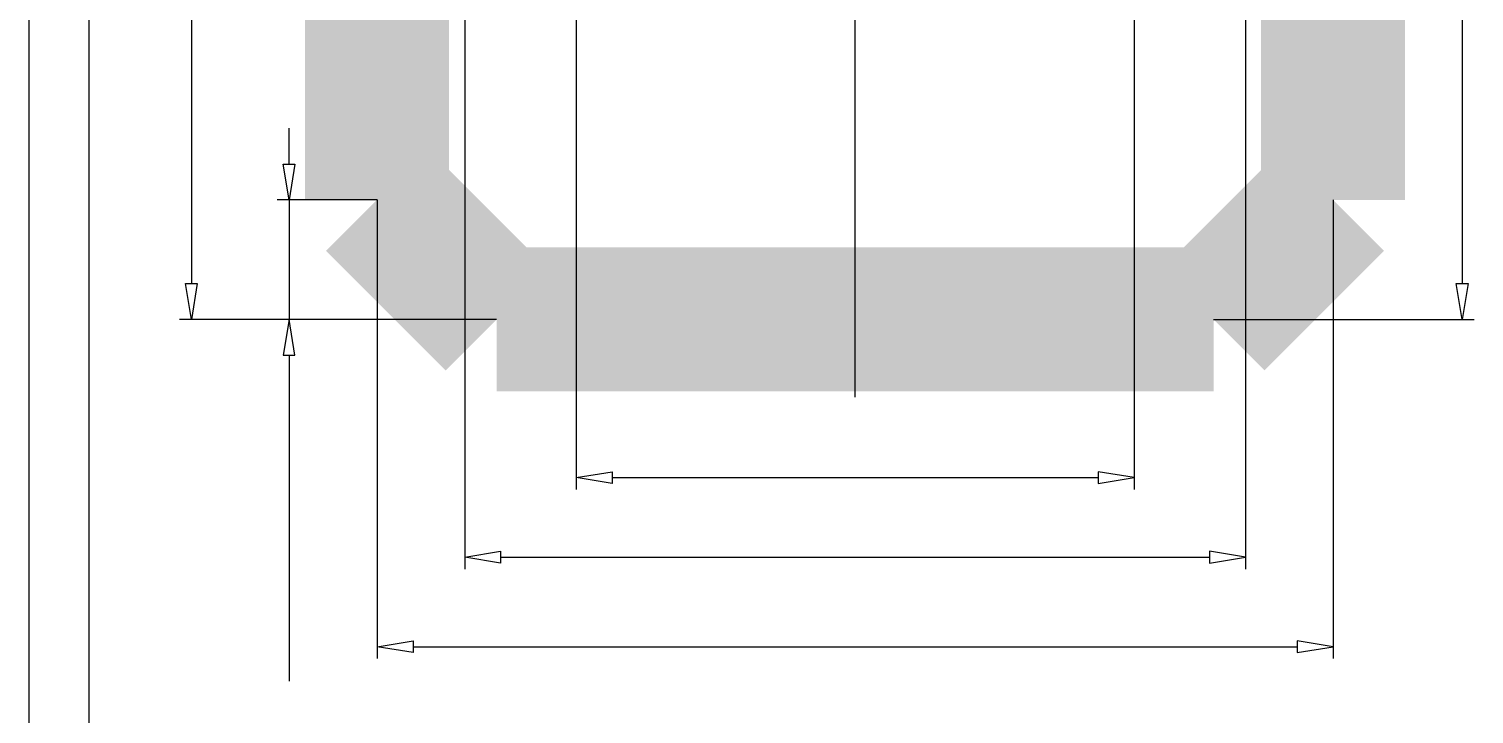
# Model space of a CAD drawing. Extents: x 0.2 to 49.5, y 17.6 to 52.5.
# Drawn here: x 0.15 to 14.35, y 36.82 to 43.55 of the extents above; entities that cross this region are included whole.
import ezdxf

# ---------------------------------------------------------------- set-up
doc = ezdxf.new("R2010")
doc.units = 0
doc.linetypes.add('1', pattern=[50.8, 31.75, -6.35, 6.35, -6.35])
doc.layers.get('0').update_dxf_attribs({"linetype": 'CONTINUOUS'})

msp = doc.modelspace()

# ---------------------------------------------------------------- linework, layer by layer
at = {"color": 7}
for points in [[(0.155, 52.512), (0.155, 17.644)], [(0.742, 51.925), (0.742, 18.231)]]:
    msp.add_lwpolyline(points, dxfattribs=at)
at = {"color": 1, "linetype": '1'}
msp.add_lwpolyline([(8.271, 39.929), (8.271, 48.476)], dxfattribs=at)
at = {"color": 7, "const_width": 1.415}
for points in [[(3.575, 41.866), (3.575, 46.953)], [(12.967, 41.866), (12.967, 46.953)], [(4.749, 40.692), (3.575, 41.866)], [(11.793, 40.692), (12.967, 41.866)], [(11.793, 40.692), (4.749, 40.692)]]:
    msp.add_lwpolyline(points, dxfattribs=at)
at = {"color": 5}
for points in [[(1.751, 46.992), (1.751, 41.044)], [(5.532, 45.036), (5.532, 39.021)], [(11.011, 45.036), (11.011, 39.021)], [(4.436, 44.537), (4.436, 38.241)], [(12.107, 44.537), (12.107, 38.241)], [(14.234, 44.057), (14.234, 41.044)], [(2.71, 42.218), (2.71, 42.57)], [(2.651, 42.218), (2.768, 42.218), (2.71, 41.866), (2.71, 41.866), (2.651, 42.218)], [(3.575, 41.866), (2.592, 41.866)], [(2.71, 41.866), (2.71, 40.692)], [(3.575, 41.866), (3.575, 37.361)], [(12.967, 41.866), (12.967, 37.361)], [(1.692, 41.044), (1.809, 41.044), (1.751, 40.692), (1.751, 40.692), (1.692, 41.044)], [(14.176, 41.044), (14.293, 41.044), (14.234, 40.692), (14.234, 40.692), (14.176, 41.044)], [(4.749, 40.692), (1.633, 40.692)], [(4.749, 40.692), (2.592, 40.692)], [(2.651, 40.34), (2.768, 40.34), (2.71, 40.692), (2.71, 40.692), (2.651, 40.34)], [(11.793, 40.692), (14.352, 40.692)], [(2.71, 40.34), (2.71, 37.141)], [(5.884, 39.197), (5.884, 39.08), (5.532, 39.139), (5.532, 39.139), (5.884, 39.197)], [(10.659, 39.197), (10.659, 39.08), (11.011, 39.139), (11.011, 39.139), (10.659, 39.197)], [(5.884, 39.139), (10.659, 39.139)], [(4.789, 38.417), (4.789, 38.3), (4.436, 38.358), (4.436, 38.358), (4.789, 38.417)], [(4.789, 38.358), (11.754, 38.358)], [(11.754, 38.417), (11.754, 38.3), (12.107, 38.358), (12.107, 38.358), (11.754, 38.417)], [(3.928, 37.537), (3.928, 37.42), (3.575, 37.478), (3.575, 37.478), (3.928, 37.537)], [(12.615, 37.537), (12.615, 37.42), (12.967, 37.478), (12.967, 37.478), (12.615, 37.537)], [(3.928, 37.478), (12.615, 37.478)]]:
    msp.add_lwpolyline(points, dxfattribs=at)
at = {"color": 5, "const_width": 0.0000000783}
for points in [[(14.025, 42.748), (14.021, 42.789), (14.041, 42.793), (14.058, 42.8), (14.071, 42.81), (14.08, 42.822), (14.086, 42.835), (14.087, 42.85), (14.085, 42.868), (14.077, 42.884), (14.064, 42.898), (14.046, 42.908), (14.026, 42.915), (14.001, 42.917), (13.978, 42.915), (13.959, 42.909), (13.943, 42.898), (13.931, 42.885), (13.924, 42.868), (13.922, 42.849), (13.923, 42.837), (13.926, 42.826), (13.931, 42.815), (13.938, 42.806), (13.946, 42.798), (13.956, 42.792), (13.95, 42.755), (13.77, 42.786), (13.77, 42.943), (13.811, 42.943), (13.811, 42.817), (13.906, 42.8), (13.893, 42.819), (13.886, 42.839), (13.883, 42.86), (13.887, 42.886), (13.898, 42.909), (13.915, 42.93), (13.939, 42.946), (13.966, 42.955), (13.998, 42.958), (14.028, 42.956), (14.056, 42.947), (14.08, 42.933), (14.104, 42.91), (14.118, 42.883), (14.123, 42.85), (14.12, 42.823), (14.111, 42.799), (14.096, 42.779), (14.076, 42.764), (14.052, 42.753), (14.025, 42.748)], [(14.117, 42.647), (14.068, 42.647), (14.068, 42.691), (14.117, 42.691), (14.117, 42.647)], [(13.811, 42.381), (13.769, 42.381), (13.769, 42.587), (13.803, 42.587), (13.829, 42.566), (13.861, 42.546), (13.898, 42.527), (13.938, 42.508), (13.979, 42.493), (14.02, 42.481), (14.051, 42.474), (14.083, 42.469), (14.117, 42.466), (14.117, 42.426), (14.087, 42.428), (14.054, 42.433), (14.017, 42.44), (13.978, 42.451), (13.94, 42.465), (13.903, 42.481), (13.869, 42.499), (13.838, 42.517), (13.811, 42.537), (13.811, 42.381)], [(14.117, 42.257), (14.033, 42.257), (14.033, 42.12), (13.993, 42.12), (13.765, 42.264), (13.765, 42.296), (13.993, 42.296), (13.993, 42.339), (14.033, 42.339), (14.033, 42.296), (14.117, 42.296), (14.117, 42.257)], [(13.834, 42.257), (13.993, 42.158), (13.993, 42.257), (13.834, 42.257)], [(2.234, 39.601), (2.237, 39.62), (2.245, 39.637), (2.258, 39.652), (2.276, 39.663), (2.298, 39.669), (2.324, 39.672), (2.35, 39.669), (2.372, 39.663), (2.39, 39.652), (2.404, 39.637), (2.412, 39.62), (2.414, 39.601), (2.412, 39.581), (2.404, 39.564), (2.391, 39.55), (2.373, 39.539), (2.351, 39.532), (2.325, 39.53), (2.299, 39.532), (2.276, 39.539), (2.258, 39.55), (2.245, 39.564), (2.237, 39.581), (2.234, 39.601)], [(2.266, 39.601), (2.268, 39.59), (2.272, 39.58), (2.28, 39.572), (2.291, 39.566), (2.306, 39.563), (2.324, 39.562), (2.343, 39.563), (2.358, 39.567), (2.369, 39.573), (2.377, 39.581), (2.381, 39.59), (2.383, 39.601), (2.381, 39.611), (2.377, 39.621), (2.369, 39.629), (2.357, 39.635), (2.342, 39.638), (2.323, 39.64), (2.305, 39.638), (2.291, 39.635), (2.28, 39.629), (2.272, 39.621), (2.268, 39.611), (2.266, 39.601)], [(2.5, 39.292), (2.496, 39.333), (2.516, 39.337), (2.533, 39.344), (2.546, 39.354), (2.555, 39.366), (2.561, 39.379), (2.563, 39.394), (2.56, 39.412), (2.552, 39.428), (2.539, 39.442), (2.522, 39.452), (2.501, 39.459), (2.477, 39.461), (2.454, 39.459), (2.434, 39.453), (2.418, 39.442), (2.406, 39.429), (2.399, 39.412), (2.397, 39.393), (2.398, 39.381), (2.401, 39.37), (2.406, 39.359), (2.413, 39.35), (2.422, 39.342), (2.431, 39.336), (2.426, 39.299), (2.245, 39.33), (2.245, 39.487), (2.286, 39.487), (2.286, 39.361), (2.381, 39.344), (2.369, 39.363), (2.361, 39.383), (2.359, 39.404), (2.362, 39.43), (2.373, 39.453), (2.391, 39.474), (2.414, 39.49), (2.441, 39.499), (2.473, 39.502), (2.503, 39.499), (2.531, 39.491), (2.555, 39.477), (2.579, 39.454), (2.593, 39.427), (2.598, 39.394), (2.595, 39.367), (2.586, 39.343), (2.571, 39.323), (2.551, 39.308), (2.528, 39.297), (2.5, 39.292)], [(7.976, 39.463), (7.767, 39.463), (7.767, 39.504), (7.976, 39.504), (7.976, 39.463)], [(8.021, 39.562), (8.021, 39.604), (8.227, 39.604), (8.227, 39.57), (8.207, 39.544), (8.187, 39.512), (8.167, 39.475), (8.148, 39.435), (8.133, 39.394), (8.121, 39.353), (8.114, 39.323), (8.109, 39.29), (8.106, 39.256), (8.066, 39.256), (8.068, 39.286), (8.073, 39.319), (8.081, 39.357), (8.091, 39.395), (8.105, 39.433), (8.121, 39.47), (8.139, 39.505), (8.157, 39.535), (8.177, 39.562), (8.021, 39.562)], [(8.265, 39.43), (8.266, 39.469), (8.27, 39.502), (8.277, 39.53), (8.286, 39.554), (8.297, 39.573), (8.311, 39.589), (8.328, 39.601), (8.347, 39.607), (8.369, 39.61), (8.385, 39.608), (8.4, 39.605), (8.413, 39.598), (8.425, 39.59), (8.436, 39.579), (8.445, 39.565), (8.453, 39.55), (8.459, 39.533), (8.465, 39.513), (8.469, 39.49), (8.471, 39.462), (8.472, 39.43), (8.471, 39.391), (8.467, 39.358), (8.46, 39.33), (8.452, 39.306), (8.44, 39.287), (8.426, 39.271), (8.41, 39.259), (8.39, 39.252), (8.369, 39.25), (8.34, 39.254), (8.316, 39.266), (8.297, 39.287), (8.279, 39.322), (8.269, 39.37), (8.265, 39.43)], [(8.305, 39.43), (8.307, 39.378), (8.313, 39.34), (8.323, 39.314), (8.337, 39.298), (8.352, 39.289), (8.369, 39.286), (8.385, 39.289), (8.4, 39.298), (8.414, 39.314), (8.424, 39.34), (8.43, 39.379), (8.432, 39.43), (8.43, 39.481), (8.424, 39.52), (8.414, 39.545), (8.4, 39.561), (8.385, 39.571), (8.368, 39.574), (8.351, 39.571), (8.337, 39.563), (8.325, 39.549), (8.314, 39.521), (8.307, 39.482), (8.305, 39.43)], [(8.727, 39.463), (8.518, 39.463), (8.518, 39.504), (8.727, 39.504), (8.727, 39.463)], [(7.767, 39.356), (7.767, 39.397), (7.976, 39.397), (7.976, 39.356), (7.767, 39.356)], [(8.518, 39.356), (8.518, 39.397), (8.727, 39.397), (8.727, 39.356), (8.518, 39.356)], [(2.592, 39.171), (2.508, 39.171), (2.508, 39.033), (2.468, 39.033), (2.24, 39.178), (2.24, 39.21), (2.468, 39.21), (2.468, 39.252), (2.508, 39.252), (2.508, 39.21), (2.592, 39.21), (2.592, 39.171)], [(2.309, 39.171), (2.468, 39.071), (2.468, 39.171), (2.309, 39.171)], [(2.592, 38.809), (2.46, 38.893), (2.337, 38.816), (2.337, 38.864), (2.397, 38.899), (2.408, 38.906), (2.417, 38.911), (2.426, 38.915), (2.415, 38.922), (2.406, 38.927), (2.397, 38.933), (2.337, 38.972), (2.337, 39.018), (2.457, 38.939), (2.592, 39.024), (2.592, 38.976), (2.513, 38.929), (2.492, 38.917), (2.592, 38.856), (2.592, 38.809)], [(2.5, 38.578), (2.496, 38.619), (2.516, 38.623), (2.533, 38.63), (2.546, 38.64), (2.555, 38.652), (2.561, 38.665), (2.563, 38.68), (2.56, 38.698), (2.552, 38.714), (2.539, 38.728), (2.522, 38.738), (2.501, 38.745), (2.477, 38.747), (2.454, 38.745), (2.434, 38.739), (2.418, 38.728), (2.406, 38.715), (2.399, 38.698), (2.397, 38.679), (2.398, 38.667), (2.401, 38.656), (2.406, 38.645), (2.413, 38.636), (2.422, 38.628), (2.431, 38.622), (2.426, 38.585), (2.245, 38.616), (2.245, 38.773), (2.286, 38.773), (2.286, 38.647), (2.381, 38.63), (2.369, 38.649), (2.361, 38.669), (2.359, 38.69), (2.362, 38.716), (2.373, 38.739), (2.391, 38.76), (2.414, 38.776), (2.441, 38.785), (2.473, 38.788), (2.503, 38.786), (2.531, 38.777), (2.555, 38.763), (2.579, 38.74), (2.593, 38.713), (2.598, 38.68), (2.595, 38.653), (2.586, 38.629), (2.571, 38.609), (2.551, 38.594), (2.528, 38.583), (2.5, 38.578)], [(8.025, 38.557), (8.062, 38.561), (8.066, 38.543), (8.072, 38.529), (8.08, 38.518), (8.09, 38.511), (8.102, 38.507), (8.115, 38.505), (8.126, 38.506), (8.137, 38.509), (8.146, 38.514), (8.155, 38.521), (8.162, 38.529), (8.168, 38.539), (8.174, 38.55), (8.179, 38.564), (8.183, 38.58), (8.186, 38.597), (8.188, 38.615), (8.189, 38.633), (8.189, 38.635), (8.189, 38.638), (8.188, 38.641), (8.18, 38.629), (8.169, 38.617), (8.157, 38.608), (8.143, 38.601), (8.128, 38.597), (8.113, 38.595), (8.088, 38.599), (8.066, 38.609), (8.046, 38.627), (8.031, 38.65), (8.022, 38.678), (8.019, 38.71), (8.022, 38.744), (8.032, 38.773), (8.047, 38.797), (8.068, 38.815), (8.092, 38.826), (8.119, 38.829), (8.139, 38.827), (8.157, 38.821), (8.175, 38.811), (8.191, 38.797), (8.204, 38.779), (8.214, 38.758), (8.221, 38.732), (8.226, 38.699), (8.227, 38.659), (8.226, 38.617), (8.221, 38.581), (8.214, 38.552), (8.204, 38.527), (8.191, 38.507), (8.175, 38.491), (8.157, 38.479), (8.136, 38.472), (8.114, 38.47), (8.091, 38.472), (8.07, 38.48), (8.053, 38.493), (8.039, 38.51), (8.03, 38.532), (8.025, 38.557)], [(8.184, 38.713), (8.182, 38.736), (8.176, 38.755), (8.166, 38.772), (8.154, 38.784), (8.139, 38.791), (8.123, 38.794), (8.107, 38.791), (8.092, 38.783), (8.078, 38.77), (8.067, 38.753), (8.061, 38.732), (8.059, 38.709), (8.061, 38.688), (8.067, 38.67), (8.077, 38.654), (8.09, 38.643), (8.105, 38.636), (8.122, 38.633), (8.139, 38.636), (8.154, 38.643), (8.167, 38.654), (8.176, 38.67), (8.182, 38.69), (8.184, 38.713)], [(8.325, 38.667), (8.31, 38.674), (8.298, 38.684), (8.289, 38.695), (8.283, 38.708), (8.279, 38.722), (8.277, 38.739), (8.28, 38.763), (8.289, 38.784), (8.302, 38.803), (8.321, 38.818), (8.343, 38.826), (8.369, 38.829), (8.394, 38.826), (8.417, 38.817), (8.435, 38.803), (8.449, 38.783), (8.458, 38.762), (8.461, 38.737), (8.459, 38.722), (8.455, 38.707), (8.449, 38.695), (8.44, 38.684), (8.428, 38.674), (8.414, 38.667), (8.432, 38.658), (8.447, 38.647), (8.458, 38.633), (8.467, 38.616), (8.472, 38.597), (8.474, 38.576), (8.47, 38.548), (8.461, 38.523), (8.445, 38.5), (8.424, 38.483), (8.398, 38.473), (8.369, 38.47), (8.34, 38.473), (8.315, 38.483), (8.293, 38.501), (8.278, 38.523), (8.268, 38.549), (8.265, 38.578), (8.266, 38.599), (8.272, 38.618), (8.28, 38.635), (8.292, 38.649), (8.307, 38.659), (8.325, 38.667)], [(8.317, 38.74), (8.319, 38.724), (8.324, 38.711), (8.332, 38.699), (8.342, 38.69), (8.355, 38.685), (8.369, 38.683), (8.383, 38.685), (8.396, 38.69), (8.406, 38.699), (8.414, 38.71), (8.419, 38.723), (8.421, 38.738), (8.419, 38.753), (8.414, 38.766), (8.406, 38.778), (8.395, 38.787), (8.383, 38.792), (8.369, 38.794), (8.355, 38.792), (8.343, 38.787), (8.332, 38.778), (8.324, 38.767), (8.319, 38.754), (8.317, 38.74)], [(7.976, 38.683), (7.767, 38.683), (7.767, 38.723), (7.976, 38.723), (7.976, 38.683)], [(8.305, 38.577), (8.306, 38.565), (8.308, 38.553), (8.313, 38.542), (8.319, 38.531), (8.327, 38.522), (8.336, 38.515), (8.347, 38.509), (8.358, 38.506), (8.37, 38.505), (8.387, 38.507), (8.402, 38.514), (8.416, 38.525), (8.426, 38.54), (8.432, 38.557), (8.434, 38.576), (8.432, 38.596), (8.425, 38.613), (8.415, 38.628), (8.402, 38.639), (8.386, 38.646), (8.368, 38.648), (8.351, 38.646), (8.336, 38.639), (8.323, 38.628), (8.313, 38.613), (8.307, 38.596), (8.305, 38.577)], [(8.727, 38.683), (8.518, 38.683), (8.518, 38.723), (8.727, 38.723), (8.727, 38.683)], [(2.592, 38.478), (2.592, 38.44), (2.317, 38.44), (2.327, 38.429), (2.337, 38.417), (2.346, 38.403), (2.356, 38.388), (2.363, 38.374), (2.369, 38.362), (2.327, 38.362), (2.315, 38.383), (2.301, 38.402), (2.286, 38.419), (2.27, 38.433), (2.254, 38.445), (2.239, 38.453), (2.239, 38.478), (2.592, 38.478)], [(7.767, 38.576), (7.767, 38.616), (7.976, 38.616), (7.976, 38.576), (7.767, 38.576)], [(8.518, 38.576), (8.518, 38.616), (8.727, 38.616), (8.727, 38.576), (8.518, 38.576)], [(2.592, 38.231), (2.543, 38.231), (2.543, 38.275), (2.592, 38.275), (2.592, 38.231)], [(2.592, 38.008), (2.371, 38.008), (2.371, 37.973), (2.337, 37.973), (2.337, 38.008), (2.31, 38.008), (2.294, 38.008), (2.282, 38.009), (2.272, 38.012), (2.261, 38.016), (2.252, 38.023), (2.244, 38.031), (2.239, 38.042), (2.235, 38.055), (2.234, 38.071), (2.235, 38.082), (2.236, 38.095), (2.238, 38.107), (2.276, 38.102), (2.275, 38.094), (2.274, 38.086), (2.274, 38.079), (2.275, 38.068), (2.277, 38.06), (2.282, 38.054), (2.289, 38.049), (2.3, 38.047), (2.314, 38.046), (2.337, 38.046), (2.337, 38.091), (2.371, 38.091), (2.371, 38.046), (2.592, 38.046), (2.592, 38.008)], [(2.592, 38.12), (2.24, 38.12), (2.24, 38.159), (2.592, 38.159), (2.592, 38.12)], [(2.592, 37.752), (2.24, 37.752), (2.24, 37.791), (2.366, 37.791), (2.347, 37.811), (2.335, 37.834), (2.331, 37.86), (2.333, 37.876), (2.336, 37.891), (2.343, 37.904), (2.351, 37.915), (2.361, 37.924), (2.373, 37.931), (2.388, 37.935), (2.408, 37.938), (2.431, 37.939), (2.592, 37.939), (2.592, 37.9), (2.431, 37.9), (2.411, 37.899), (2.395, 37.894), (2.383, 37.887), (2.375, 37.878), (2.37, 37.866), (2.369, 37.852), (2.37, 37.84), (2.373, 37.829), (2.379, 37.819), (2.386, 37.81), (2.395, 37.803), (2.406, 37.797), (2.418, 37.794), (2.434, 37.792), (2.453, 37.791), (2.592, 37.791), (2.592, 37.752)], [(8.042, 37.596), (8.003, 37.596), (8.003, 37.871), (7.993, 37.861), (7.981, 37.851), (7.967, 37.841), (7.952, 37.832), (7.938, 37.825), (7.926, 37.819), (7.926, 37.861), (7.946, 37.873), (7.965, 37.887), (7.983, 37.902), (7.997, 37.918), (8.009, 37.934), (8.017, 37.949), (8.042, 37.949), (8.042, 37.596)], [(8.347, 37.637), (8.347, 37.596), (8.137, 37.596), (8.137, 37.606), (8.139, 37.616), (8.142, 37.626), (8.148, 37.642), (8.157, 37.657), (8.167, 37.673), (8.181, 37.689), (8.198, 37.707), (8.218, 37.726), (8.249, 37.755), (8.272, 37.78), (8.288, 37.801), (8.298, 37.819), (8.304, 37.836), (8.306, 37.853), (8.304, 37.869), (8.299, 37.883), (8.29, 37.896), (8.277, 37.906), (8.263, 37.912), (8.246, 37.914), (8.229, 37.911), (8.214, 37.905), (8.201, 37.895), (8.192, 37.881), (8.186, 37.863), (8.184, 37.843), (8.144, 37.847), (8.15, 37.878), (8.16, 37.903), (8.175, 37.923), (8.195, 37.938), (8.219, 37.946), (8.247, 37.949), (8.276, 37.946), (8.3, 37.937), (8.32, 37.921), (8.334, 37.901), (8.343, 37.878), (8.346, 37.852), (8.345, 37.838), (8.343, 37.824), (8.338, 37.81), (8.332, 37.796), (8.323, 37.782), (8.313, 37.767), (8.298, 37.75), (8.278, 37.729), (8.253, 37.705), (8.232, 37.686), (8.217, 37.671), (8.208, 37.661), (8.201, 37.653), (8.196, 37.645), (8.191, 37.637), (8.347, 37.637)], [(8.388, 37.769), (8.39, 37.808), (8.393, 37.842), (8.4, 37.87), (8.409, 37.893), (8.42, 37.913), (8.434, 37.929), (8.451, 37.94), (8.47, 37.947), (8.492, 37.949), (8.508, 37.948), (8.523, 37.944), (8.536, 37.938), (8.548, 37.929), (8.559, 37.918), (8.568, 37.905), (8.576, 37.89), (8.583, 37.872), (8.588, 37.853), (8.592, 37.83), (8.594, 37.802), (8.595, 37.769), (8.594, 37.731), (8.59, 37.697), (8.584, 37.669), (8.575, 37.646), (8.563, 37.626), (8.549, 37.61), (8.533, 37.599), (8.514, 37.592), (8.492, 37.59), (8.463, 37.594), (8.439, 37.606), (8.42, 37.626), (8.402, 37.662), (8.392, 37.709), (8.388, 37.769)], [(8.428, 37.769), (8.43, 37.718), (8.436, 37.68), (8.447, 37.654), (8.46, 37.638), (8.475, 37.628), (8.492, 37.625), (8.509, 37.628), (8.524, 37.638), (8.537, 37.654), (8.547, 37.68), (8.553, 37.718), (8.555, 37.769), (8.553, 37.821), (8.547, 37.859), (8.537, 37.885), (8.524, 37.901), (8.508, 37.91), (8.491, 37.914), (8.475, 37.911), (8.46, 37.902), (8.448, 37.888), (8.437, 37.861), (8.431, 37.821), (8.428, 37.769)], [(7.853, 37.803), (7.643, 37.803), (7.643, 37.843), (7.853, 37.843), (7.853, 37.803)], [(8.85, 37.803), (8.641, 37.803), (8.641, 37.843), (8.85, 37.843), (8.85, 37.803)], [(2.469, 37.663), (2.481, 37.705), (2.516, 37.694), (2.545, 37.678), (2.568, 37.658), (2.585, 37.633), (2.595, 37.605), (2.598, 37.574), (2.596, 37.542), (2.588, 37.514), (2.575, 37.491), (2.557, 37.471), (2.535, 37.455), (2.508, 37.442), (2.478, 37.432), (2.446, 37.427), (2.413, 37.425), (2.378, 37.427), (2.346, 37.433), (2.318, 37.444), (2.292, 37.458), (2.272, 37.476), (2.255, 37.498), (2.243, 37.522), (2.236, 37.547), (2.234, 37.575), (2.237, 37.605), (2.246, 37.631), (2.261, 37.655), (2.281, 37.674), (2.307, 37.689), (2.337, 37.7), (2.347, 37.659), (2.324, 37.65), (2.305, 37.639), (2.291, 37.627), (2.282, 37.611), (2.276, 37.594), (2.274, 37.574), (2.276, 37.551), (2.283, 37.53), (2.293, 37.513), (2.308, 37.498), (2.325, 37.486), (2.346, 37.478), (2.368, 37.473), (2.39, 37.469), (2.413, 37.468), (2.442, 37.47), (2.468, 37.474), (2.492, 37.48), (2.512, 37.489), (2.529, 37.502), (2.542, 37.517), (2.551, 37.534), (2.557, 37.552), (2.558, 37.571), (2.556, 37.593), (2.548, 37.613), (2.536, 37.63), (2.518, 37.645), (2.496, 37.656), (2.469, 37.663)], [(7.643, 37.696), (7.643, 37.736), (7.853, 37.736), (7.853, 37.696), (7.643, 37.696)], [(8.641, 37.696), (8.641, 37.736), (8.85, 37.736), (8.85, 37.696), (8.641, 37.696)]]:
    msp.add_lwpolyline(points, dxfattribs=at)

doc.saveas('drawing.dxf')
